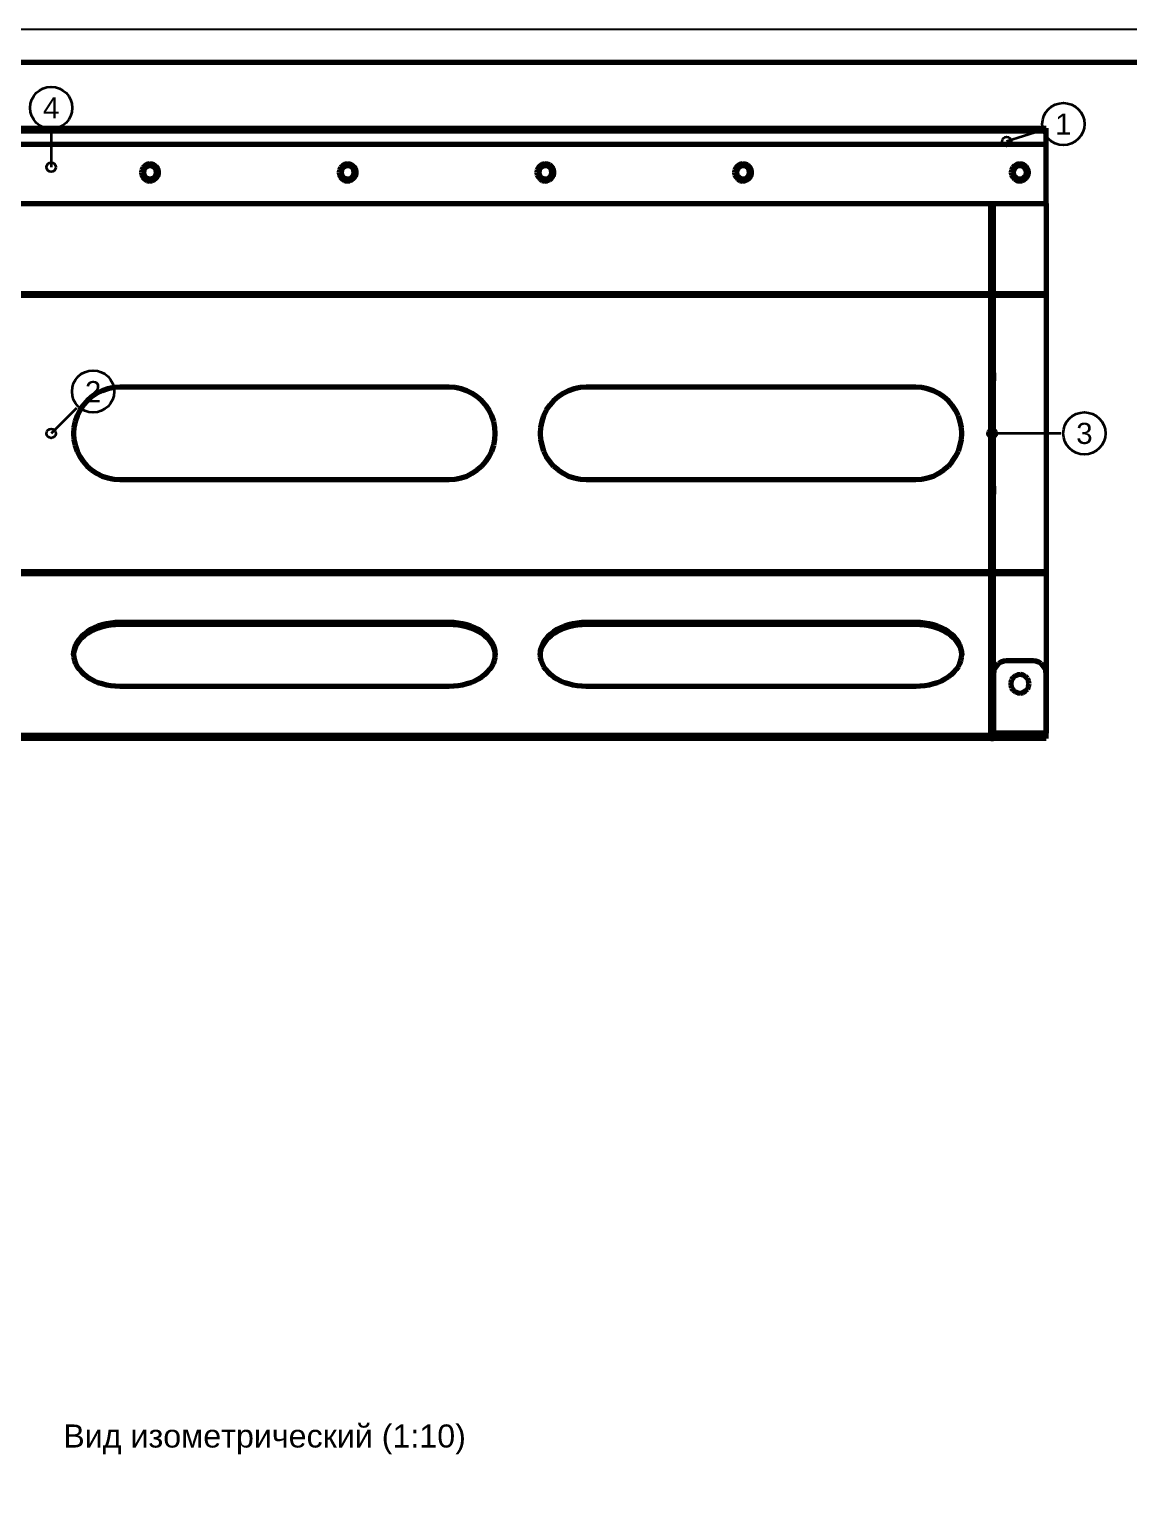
# Model space of a CAD drawing. Header units: millimetres. Extents: x 0 to 594, y 0 to 420.
# Drawn here: x 179.7 to 346.5, y 196.6 to 420 of the extents above; entities that cross this region are included whole.
import ezdxf
from ezdxf.enums import TextEntityAlignment as Align

# ---------------------------------------------------------------- set-up
doc = ezdxf.new("R2010")
doc.units = ezdxf.units.MM
doc.styles.add('GOST', font='Arial')

msp = doc.modelspace()

# ---------------------------------------------------------------- linework, layer by layer
at = {"color": 1, "lineweight": 70}
for p, q in [((32, 405), (334, 405)), ((32, 404.6), (334, 404.6)), ((334, 404.6), (334, 405)), ((334, 404.59), (334, 404.6)), ((334, 404.55), (334, 404.59)), ((334, 404.49), (334, 404.55)), ((334, 404.4), (334, 404.49)), ((334, 404.29), (334, 404.4)), ((32, 402.6), (334, 402.6)), ((334, 404.16), (334, 404.29)), ((334, 404.01), (334, 404.16)), ((334, 403.85), (334, 404.01)), ((334, 403.66), (334, 403.85)), ((334, 403.47), (334, 403.66)), ((334, 403.26), (334, 403.47)), ((334, 403.05), (334, 403.26)), ((334, 402.82), (334, 403.05)), ((334, 402.6), (334, 402.82)), ((334, 393.6), (334, 402.6)), ((196.76, 398.68), (196.7, 398.3)), ((196.7, 398.3), (196.76, 397.92)), ((196.75, 398.3), (196.81, 398.69)), ((196.81, 397.91), (196.75, 398.3)), ((196.93, 399.03), (196.76, 398.68)), ((196.76, 397.92), (196.93, 397.57)), ((196.81, 398.69), (196.99, 399.03)), ((196.99, 397.57), (196.81, 397.91)), ((197.19, 399.32), (196.93, 399.03)), ((196.99, 399.03), (197.27, 399.31)), ((197.06, 398.64), (197, 398.3)), ((197, 398.3), (197.06, 397.96)), ((197.23, 398.94), (197.06, 398.64)), ((197.06, 397.96), (197.23, 397.66)), ((197.53, 399.51), (197.19, 399.32)), ((197.5, 399.17), (197.23, 398.94)), ((197.23, 397.66), (197.5, 397.43)), ((197.27, 399.31), (197.61, 399.49)), ((197.83, 399.28), (197.5, 399.17)), ((197.9, 399.6), (197.53, 399.51)), ((197.61, 399.49), (198, 399.55)), ((198.17, 399.28), (197.83, 399.28)), ((198.29, 399.57), (197.9, 399.6)), ((198, 399.55), (198.39, 399.49)), ((198.5, 399.17), (198.17, 399.28)), ((198.65, 399.43), (198.29, 399.57)), ((198.39, 399.49), (198.73, 399.31)), ((198.77, 398.94), (198.5, 399.17)), ((198.5, 397.43), (198.77, 397.66)), ((198.95, 399.18), (198.65, 399.43)), ((198.73, 399.31), (199.01, 399.03)), ((198.94, 398.64), (198.77, 398.94)), ((198.77, 397.66), (198.94, 397.96)), ((199, 398.3), (198.94, 398.64)), ((198.94, 397.96), (199, 398.3)), ((199.17, 398.86), (198.95, 399.18)), ((198.95, 397.42), (199.17, 397.74)), ((199.01, 399.03), (199.19, 398.69)), ((199.19, 397.91), (199.01, 397.57)), ((199.29, 398.49), (199.17, 398.86)), ((199.17, 397.74), (199.29, 398.11)), ((199.19, 398.69), (199.25, 398.3)), ((199.25, 398.3), (199.19, 397.91)), ((199.29, 398.11), (199.29, 398.49)), ((226.76, 398.68), (226.7, 398.3)), ((226.7, 398.3), (226.76, 397.92)), ((226.75, 398.3), (226.81, 398.69)), ((226.81, 397.91), (226.75, 398.3)), ((226.93, 399.03), (226.76, 398.68)), ((226.76, 397.92), (226.93, 397.57)), ((226.81, 398.69), (226.99, 399.03)), ((226.99, 397.57), (226.81, 397.91)), ((227.19, 399.32), (226.93, 399.03)), ((226.99, 399.03), (227.27, 399.31)), ((227.06, 398.64), (227, 398.3)), ((227, 398.3), (227.06, 397.96)), ((227.23, 398.94), (227.06, 398.64)), ((227.06, 397.96), (227.23, 397.66)), ((227.53, 399.51), (227.19, 399.32)), ((227.5, 399.17), (227.23, 398.94)), ((227.23, 397.66), (227.5, 397.43)), ((227.27, 399.31), (227.61, 399.49)), ((227.83, 399.28), (227.5, 399.17)), ((227.9, 399.6), (227.53, 399.51)), ((227.61, 399.49), (228, 399.55)), ((228.17, 399.28), (227.83, 399.28)), ((228.29, 399.57), (227.9, 399.6)), ((228, 399.55), (228.39, 399.49)), ((228.5, 399.17), (228.17, 399.28)), ((228.65, 399.43), (228.29, 399.57)), ((228.39, 399.49), (228.73, 399.31)), ((228.77, 398.94), (228.5, 399.17)), ((228.5, 397.43), (228.77, 397.66)), ((228.95, 399.18), (228.65, 399.43)), ((228.73, 399.31), (229.01, 399.03)), ((228.94, 398.64), (228.77, 398.94)), ((228.77, 397.66), (228.94, 397.96)), ((229, 398.3), (228.94, 398.64)), ((228.94, 397.96), (229, 398.3)), ((229.17, 398.86), (228.95, 399.18)), ((228.95, 397.42), (229.17, 397.74)), ((229.01, 399.03), (229.19, 398.69)), ((229.19, 397.91), (229.01, 397.57)), ((229.29, 398.49), (229.17, 398.86)), ((229.17, 397.74), (229.29, 398.11)), ((229.19, 398.69), (229.25, 398.3)), ((229.25, 398.3), (229.19, 397.91)), ((229.29, 398.11), (229.29, 398.49)), ((256.76, 398.68), (256.7, 398.3)), ((256.7, 398.3), (256.76, 397.92)), ((256.75, 398.3), (256.81, 398.69)), ((256.81, 397.91), (256.75, 398.3)), ((256.93, 399.03), (256.76, 398.68)), ((256.76, 397.92), (256.93, 397.57)), ((256.81, 398.69), (256.99, 399.03)), ((256.99, 397.57), (256.81, 397.91)), ((257.19, 399.32), (256.93, 399.03)), ((256.99, 399.03), (257.27, 399.31)), ((257.06, 398.64), (257, 398.3)), ((257, 398.3), (257.06, 397.96)), ((257.23, 398.94), (257.06, 398.64)), ((257.06, 397.96), (257.23, 397.66)), ((257.53, 399.51), (257.19, 399.32)), ((257.5, 399.17), (257.23, 398.94)), ((257.23, 397.66), (257.5, 397.43)), ((257.27, 399.31), (257.61, 399.49)), ((257.83, 399.28), (257.5, 399.17)), ((257.9, 399.6), (257.53, 399.51)), ((257.61, 399.49), (258, 399.55)), ((258.17, 399.28), (257.83, 399.28)), ((258.29, 399.57), (257.9, 399.6)), ((258, 399.55), (258.39, 399.49)), ((258.5, 399.17), (258.17, 399.28)), ((258.65, 399.43), (258.29, 399.57)), ((258.39, 399.49), (258.73, 399.31)), ((258.77, 398.94), (258.5, 399.17)), ((258.5, 397.43), (258.77, 397.66)), ((258.95, 399.18), (258.65, 399.43)), ((258.73, 399.31), (259.01, 399.03)), ((258.94, 398.64), (258.77, 398.94)), ((258.77, 397.66), (258.94, 397.96)), ((259, 398.3), (258.94, 398.64)), ((258.94, 397.96), (259, 398.3)), ((259.17, 398.86), (258.95, 399.18)), ((258.95, 397.42), (259.17, 397.74)), ((259.01, 399.03), (259.19, 398.69)), ((259.19, 397.91), (259.01, 397.57)), ((259.29, 398.49), (259.17, 398.86)), ((259.17, 397.74), (259.29, 398.11)), ((259.19, 398.69), (259.25, 398.3)), ((259.25, 398.3), (259.19, 397.91)), ((259.29, 398.11), (259.29, 398.49)), ((286.76, 398.68), (286.7, 398.3)), ((286.7, 398.3), (286.76, 397.92)), ((286.75, 398.3), (286.81, 398.69)), ((286.81, 397.91), (286.75, 398.3)), ((286.93, 399.03), (286.76, 398.68)), ((286.76, 397.92), (286.93, 397.57)), ((286.81, 398.69), (286.99, 399.03)), ((286.99, 397.57), (286.81, 397.91)), ((287.19, 399.32), (286.93, 399.03)), ((286.99, 399.03), (287.27, 399.31)), ((287.06, 398.64), (287, 398.3)), ((287, 398.3), (287.06, 397.96)), ((287.23, 398.94), (287.06, 398.64)), ((287.06, 397.96), (287.23, 397.66)), ((287.53, 399.51), (287.19, 399.32)), ((287.5, 399.17), (287.23, 398.94)), ((287.23, 397.66), (287.5, 397.43)), ((287.27, 399.31), (287.61, 399.49)), ((287.83, 399.28), (287.5, 399.17)), ((287.9, 399.6), (287.53, 399.51)), ((287.61, 399.49), (288, 399.55)), ((288.17, 399.28), (287.83, 399.28)), ((288.29, 399.57), (287.9, 399.6)), ((288, 399.55), (288.39, 399.49)), ((288.5, 399.17), (288.17, 399.28)), ((288.65, 399.43), (288.29, 399.57)), ((288.39, 399.49), (288.73, 399.31)), ((288.77, 398.94), (288.5, 399.17)), ((288.5, 397.43), (288.77, 397.66)), ((288.95, 399.18), (288.65, 399.43)), ((288.73, 399.31), (289.01, 399.03)), ((288.94, 398.64), (288.77, 398.94)), ((288.77, 397.66), (288.94, 397.96)), ((289, 398.3), (288.94, 398.64)), ((288.94, 397.96), (289, 398.3)), ((289.17, 398.86), (288.95, 399.18)), ((288.95, 397.42), (289.17, 397.74)), ((289.01, 399.03), (289.19, 398.69)), ((289.19, 397.91), (289.01, 397.57)), ((289.29, 398.49), (289.17, 398.86)), ((289.17, 397.74), (289.29, 398.11)), ((289.19, 398.69), (289.25, 398.3)), ((289.25, 398.3), (289.19, 397.91)), ((289.29, 398.11), (289.29, 398.49)), ((328.76, 398.68), (328.7, 398.3)), ((328.7, 398.3), (328.76, 397.92)), ((328.75, 398.3), (328.81, 398.69)), ((328.81, 397.91), (328.75, 398.3)), ((328.93, 399.03), (328.76, 398.68)), ((328.76, 397.92), (328.93, 397.57)), ((328.81, 398.69), (328.99, 399.03)), ((328.99, 397.57), (328.81, 397.91)), ((329.19, 399.32), (328.93, 399.03)), ((328.99, 399.03), (329.27, 399.31)), ((329.06, 398.64), (329, 398.3)), ((329, 398.3), (329.06, 397.96)), ((329.23, 398.94), (329.06, 398.64)), ((329.06, 397.96), (329.23, 397.66)), ((329.53, 399.51), (329.19, 399.32)), ((329.5, 399.17), (329.23, 398.94)), ((329.23, 397.66), (329.5, 397.43)), ((329.27, 399.31), (329.61, 399.49)), ((329.83, 399.28), (329.5, 399.17)), ((329.9, 399.6), (329.53, 399.51)), ((329.61, 399.49), (330, 399.55)), ((330.17, 399.28), (329.83, 399.28)), ((330.29, 399.57), (329.9, 399.6)), ((330, 399.55), (330.39, 399.49)), ((330.5, 399.17), (330.17, 399.28)), ((330.65, 399.43), (330.29, 399.57)), ((330.39, 399.49), (330.73, 399.31)), ((330.77, 398.94), (330.5, 399.17)), ((330.5, 397.43), (330.77, 397.66)), ((330.95, 399.18), (330.65, 399.43)), ((330.73, 399.31), (331.01, 399.03)), ((330.94, 398.64), (330.77, 398.94)), ((330.77, 397.66), (330.94, 397.96)), ((331, 398.3), (330.94, 398.64)), ((330.94, 397.96), (331, 398.3)), ((331.17, 398.86), (330.95, 399.18)), ((330.95, 397.42), (331.17, 397.74)), ((331.01, 399.03), (331.19, 398.69)), ((331.19, 397.91), (331.01, 397.57)), ((331.29, 398.49), (331.17, 398.86)), ((331.17, 397.74), (331.29, 398.11)), ((331.19, 398.69), (331.25, 398.3)), ((331.25, 398.3), (331.19, 397.91)), ((331.29, 398.11), (331.29, 398.49)), ((196.93, 397.57), (197.19, 397.28)), ((197.27, 397.29), (196.99, 397.57)), ((197.19, 397.28), (197.53, 397.09)), ((197.61, 397.11), (197.27, 397.29)), ((197.5, 397.43), (197.83, 397.32)), ((197.53, 397.09), (197.9, 397)), ((198, 397.05), (197.61, 397.11)), ((197.83, 397.32), (198.17, 397.32)), ((197.9, 397), (198.29, 397.03)), ((198.39, 397.11), (198, 397.05)), ((198.17, 397.32), (198.5, 397.43)), ((198.29, 397.03), (198.65, 397.17)), ((198.73, 397.29), (198.39, 397.11)), ((198.65, 397.17), (198.95, 397.42)), ((199.01, 397.57), (198.73, 397.29)), ((226.93, 397.57), (227.19, 397.28)), ((227.27, 397.29), (226.99, 397.57)), ((227.19, 397.28), (227.53, 397.09)), ((227.61, 397.11), (227.27, 397.29)), ((227.5, 397.43), (227.83, 397.32)), ((227.53, 397.09), (227.9, 397)), ((228, 397.05), (227.61, 397.11)), ((227.83, 397.32), (228.17, 397.32)), ((227.9, 397), (228.29, 397.03)), ((228.39, 397.11), (228, 397.05)), ((228.17, 397.32), (228.5, 397.43)), ((228.29, 397.03), (228.65, 397.17)), ((228.73, 397.29), (228.39, 397.11)), ((228.65, 397.17), (228.95, 397.42)), ((229.01, 397.57), (228.73, 397.29)), ((256.93, 397.57), (257.19, 397.28)), ((257.27, 397.29), (256.99, 397.57)), ((257.19, 397.28), (257.53, 397.09)), ((257.61, 397.11), (257.27, 397.29)), ((257.5, 397.43), (257.83, 397.32)), ((257.53, 397.09), (257.9, 397)), ((258, 397.05), (257.61, 397.11)), ((257.83, 397.32), (258.17, 397.32)), ((257.9, 397), (258.29, 397.03)), ((258.39, 397.11), (258, 397.05)), ((258.17, 397.32), (258.5, 397.43)), ((258.29, 397.03), (258.65, 397.17)), ((258.73, 397.29), (258.39, 397.11)), ((258.65, 397.17), (258.95, 397.42)), ((259.01, 397.57), (258.73, 397.29)), ((286.93, 397.57), (287.19, 397.28)), ((287.27, 397.29), (286.99, 397.57)), ((287.19, 397.28), (287.53, 397.09)), ((287.61, 397.11), (287.27, 397.29)), ((287.5, 397.43), (287.83, 397.32)), ((287.53, 397.09), (287.9, 397)), ((288, 397.05), (287.61, 397.11)), ((287.83, 397.32), (288.17, 397.32)), ((287.9, 397), (288.29, 397.03)), ((288.39, 397.11), (288, 397.05)), ((288.17, 397.32), (288.5, 397.43)), ((288.29, 397.03), (288.65, 397.17)), ((288.73, 397.29), (288.39, 397.11)), ((288.65, 397.17), (288.95, 397.42)), ((289.01, 397.57), (288.73, 397.29)), ((328.93, 397.57), (329.19, 397.28)), ((329.27, 397.29), (328.99, 397.57)), ((329.19, 397.28), (329.53, 397.09)), ((329.61, 397.11), (329.27, 397.29)), ((329.5, 397.43), (329.83, 397.32)), ((329.53, 397.09), (329.9, 397)), ((330, 397.05), (329.61, 397.11)), ((329.83, 397.32), (330.17, 397.32)), ((329.9, 397), (330.29, 397.03)), ((330.39, 397.11), (330, 397.05)), ((330.17, 397.32), (330.5, 397.43)), ((330.29, 397.03), (330.65, 397.17)), ((330.73, 397.29), (330.39, 397.11)), ((330.65, 397.17), (330.95, 397.42)), ((331.01, 397.57), (330.73, 397.29)), ((32, 393.6), (334, 393.6)), ((325.6, 393.6), (325.6, 393.5)), ((325.6, 367.9), (325.6, 393.5)), ((325.6, 393.5), (326, 393.5)), ((326, 393.5), (326, 393.6)), ((326, 367.9), (326, 393.5)), ((334, 393.6), (334, 379.95)), ((40.4, 379.95), (325.6, 379.95)), ((326, 379.95), (334, 379.95)), ((334, 379.95), (334, 379.93)), ((334, 379.93), (334, 379.91)), ((334, 379.91), (334, 379.9)), ((334, 379.9), (334, 379.88)), ((334, 379.88), (334, 379.86)), ((334, 379.86), (334, 379.84)), ((334, 379.84), (334, 379.82)), ((334, 379.82), (334, 379.79)), ((334, 379.79), (334, 379.77)), ((40.4, 379.66), (325.6, 379.66)), ((326, 379.66), (334, 379.66)), ((334, 379.77), (334, 379.75)), ((334, 379.75), (334, 379.73)), ((334, 379.73), (334, 379.7)), ((334, 379.7), (334, 379.68)), ((334, 379.68), (334, 379.66)), ((334, 379.66), (334, 337.74)), ((325.6, 367.77), (325.6, 367.9)), ((325.6, 367.9), (326, 367.9)), ((325.6, 367.63), (325.6, 367.77)), ((325.6, 367.5), (325.6, 367.63)), ((325.6, 367.38), (325.6, 367.5)), ((325.6, 367.26), (325.6, 367.38)), ((325.6, 367.15), (325.6, 367.26)), ((325.6, 367.05), (325.6, 367.15)), ((325.6, 366.96), (325.6, 367.05)), ((325.6, 366.88), (325.6, 366.96)), ((325.6, 366.82), (325.6, 366.88)), ((325.6, 366.77), (325.6, 366.82)), ((325.6, 366.73), (325.6, 366.77)), ((325.6, 366.71), (325.6, 366.73)), ((325.6, 366.7), (325.6, 366.71)), ((325.6, 366.5), (325.6, 366.7)), ((326, 366.7), (325.6, 366.7)), ((325.6, 365.91), (325.6, 366.5)), ((326, 367.9), (326, 367.77)), ((326, 367.77), (326, 367.63)), ((326, 367.63), (326, 367.5)), ((326, 367.5), (326, 367.38)), ((326, 367.38), (326, 367.26)), ((326, 367.26), (326, 367.15)), ((326, 367.15), (326, 367.05)), ((326, 367.05), (326, 366.96)), ((326, 366.96), (326, 366.88)), ((326, 366.88), (326, 366.82)), ((326, 366.82), (326, 366.77)), ((326, 366.77), (326, 366.73)), ((326, 366.73), (326, 366.71)), ((326, 366.71), (326, 366.7)), ((326, 366.5), (326, 366.7)), ((326, 365.91), (326, 366.5)), ((189.14, 364.25), (188.45, 363.65)), ((189.9, 364.76), (189.14, 364.25)), ((190.72, 365.17), (189.9, 364.76)), ((191.59, 365.46), (190.72, 365.17)), ((192.49, 365.64), (191.59, 365.46)), ((193.4, 365.7), (192.49, 365.64)), ((243.4, 365.7), (193.4, 365.7)), ((244.31, 365.64), (243.4, 365.7)), ((245.21, 365.46), (244.31, 365.64)), ((246.08, 365.17), (245.21, 365.46)), ((246.9, 364.76), (246.08, 365.17)), ((247.66, 364.25), (246.9, 364.76)), ((248.35, 363.65), (247.66, 364.25)), ((259.94, 364.25), (259.25, 363.65)), ((260.7, 364.76), (259.94, 364.25)), ((261.52, 365.17), (260.7, 364.76)), ((262.39, 365.46), (261.52, 365.17)), ((263.29, 365.64), (262.39, 365.46)), ((264.2, 365.7), (263.29, 365.64)), ((314.2, 365.7), (264.2, 365.7)), ((315.11, 365.64), (314.2, 365.7)), ((316.01, 365.46), (315.11, 365.64)), ((316.88, 365.17), (316.01, 365.46)), ((317.7, 364.76), (316.88, 365.17)), ((318.46, 364.25), (317.7, 364.76)), ((319.15, 363.65), (318.46, 364.25)), ((325.6, 364.95), (325.6, 365.91)), ((325.6, 363.69), (325.6, 364.95)), ((326, 364.95), (326, 365.91)), ((326, 363.69), (326, 364.95)), ((187.34, 362.2), (186.93, 361.38)), ((187.85, 362.96), (187.34, 362.2)), ((188.45, 363.65), (187.85, 362.96)), ((248.95, 362.96), (248.35, 363.65)), ((249.46, 362.2), (248.95, 362.96)), ((249.87, 361.38), (249.46, 362.2)), ((258.14, 362.2), (257.73, 361.38)), ((258.65, 362.96), (258.14, 362.2)), ((259.25, 363.65), (258.65, 362.96)), ((319.75, 362.96), (319.15, 363.65)), ((320.26, 362.2), (319.75, 362.96)), ((320.67, 361.38), (320.26, 362.2)), ((325.6, 362.17), (325.6, 363.69)), ((325.6, 360.48), (325.6, 362.17)), ((326, 362.17), (326, 363.69)), ((326, 360.48), (326, 362.17)), ((186.64, 360.51), (186.46, 359.61)), ((186.93, 361.38), (186.64, 360.51)), ((250.16, 360.51), (249.87, 361.38)), ((250.34, 359.61), (250.16, 360.51)), ((257.44, 360.51), (257.26, 359.61)), ((257.73, 361.38), (257.44, 360.51)), ((320.96, 360.51), (320.67, 361.38)), ((321.14, 359.61), (320.96, 360.51)), ((325.6, 358.7), (325.6, 360.48)), ((326, 358.7), (326, 360.48)), ((186.46, 359.61), (186.4, 358.7)), ((186.4, 358.7), (186.46, 357.79)), ((186.46, 357.79), (186.64, 356.89)), ((250.16, 356.89), (250.34, 357.79)), ((250.4, 358.7), (250.34, 359.61)), ((250.34, 357.79), (250.4, 358.7)), ((257.26, 359.61), (257.2, 358.7)), ((257.2, 358.7), (257.26, 357.79)), ((257.26, 357.79), (257.44, 356.89)), ((320.96, 356.89), (321.14, 357.79)), ((321.2, 358.7), (321.14, 359.61)), ((321.14, 357.79), (321.2, 358.7)), ((325.6, 356.92), (325.6, 358.7)), ((326, 356.92), (326, 358.7)), ((186.64, 356.89), (186.93, 356.02)), ((186.93, 356.02), (187.34, 355.2)), ((249.46, 355.2), (249.87, 356.02)), ((249.87, 356.02), (250.16, 356.89)), ((257.44, 356.89), (257.73, 356.02)), ((257.73, 356.02), (258.14, 355.2)), ((320.26, 355.2), (320.67, 356.02)), ((320.67, 356.02), (320.96, 356.89)), ((325.6, 355.23), (325.6, 356.92)), ((325.6, 353.71), (325.6, 355.23)), ((326, 355.23), (326, 356.92)), ((326, 353.71), (326, 355.23)), ((187.34, 355.2), (187.85, 354.44)), ((187.85, 354.44), (188.45, 353.75)), ((188.45, 353.75), (189.14, 353.15)), ((189.14, 353.15), (189.9, 352.64)), ((246.9, 352.64), (247.66, 353.15)), ((247.66, 353.15), (248.35, 353.75)), ((248.35, 353.75), (248.95, 354.44)), ((248.95, 354.44), (249.46, 355.2)), ((258.14, 355.2), (258.65, 354.44)), ((258.65, 354.44), (259.25, 353.75)), ((259.25, 353.75), (259.94, 353.15)), ((259.94, 353.15), (260.7, 352.64)), ((317.7, 352.64), (318.46, 353.15)), ((318.46, 353.15), (319.15, 353.75)), ((319.15, 353.75), (319.75, 354.44)), ((319.75, 354.44), (320.26, 355.2)), ((325.6, 352.45), (325.6, 353.71)), ((326, 352.45), (326, 353.71)), ((189.9, 352.64), (190.72, 352.23)), ((190.72, 352.23), (191.59, 351.94)), ((191.59, 351.94), (192.49, 351.76)), ((192.49, 351.76), (193.4, 351.7)), ((193.4, 351.7), (243.4, 351.7)), ((243.4, 351.7), (244.31, 351.76)), ((244.31, 351.76), (245.21, 351.94)), ((245.21, 351.94), (246.08, 352.23)), ((246.08, 352.23), (246.9, 352.64)), ((260.7, 352.64), (261.52, 352.23)), ((261.52, 352.23), (262.39, 351.94)), ((262.39, 351.94), (263.29, 351.76)), ((263.29, 351.76), (264.2, 351.7)), ((264.2, 351.7), (314.2, 351.7)), ((314.2, 351.7), (315.11, 351.76)), ((315.11, 351.76), (316.01, 351.94)), ((316.01, 351.94), (316.88, 352.23)), ((316.88, 352.23), (317.7, 352.64)), ((325.6, 351.49), (325.6, 352.45)), ((325.6, 350.9), (325.6, 351.49)), ((325.6, 350.7), (325.6, 350.9)), ((326, 351.49), (326, 352.45)), ((326, 350.9), (326, 351.49)), ((326, 350.7), (326, 350.9)), ((325.6, 350.69), (325.6, 350.7)), ((325.6, 350.7), (326, 350.7)), ((326, 350.7), (325.6, 350.7)), ((325.6, 350.67), (325.6, 350.69)), ((325.6, 350.63), (325.6, 350.67)), ((325.6, 350.58), (325.6, 350.63)), ((325.6, 350.52), (325.6, 350.58)), ((325.6, 350.44), (325.6, 350.52)), ((325.6, 350.35), (325.6, 350.44)), ((325.6, 350.25), (325.6, 350.35)), ((325.6, 350.14), (325.6, 350.25)), ((325.6, 350.02), (325.6, 350.14)), ((325.6, 349.9), (325.6, 350.02)), ((325.6, 349.77), (325.6, 349.9)), ((325.6, 349.63), (325.6, 349.77)), ((325.6, 349.5), (325.6, 349.63)), ((325.6, 314.1), (325.6, 349.5)), ((326, 349.5), (325.6, 349.5)), ((326, 350.7), (326, 350.69)), ((326, 350.69), (326, 350.67)), ((326, 350.67), (326, 350.63)), ((326, 350.63), (326, 350.58)), ((326, 350.58), (326, 350.52)), ((326, 350.52), (326, 350.44)), ((326, 350.44), (326, 350.35)), ((326, 350.35), (326, 350.25)), ((326, 350.25), (326, 350.14)), ((326, 350.14), (326, 350.02)), ((326, 350.02), (326, 349.9)), ((326, 349.9), (326, 349.77)), ((326, 349.77), (326, 349.63)), ((326, 349.63), (326, 349.5)), ((326, 314.1), (326, 349.5)), ((40.4, 337.74), (325.6, 337.74)), ((40.4, 337.45), (325.6, 337.45)), ((326, 337.74), (334, 337.74)), ((326, 337.45), (334, 337.45)), ((334, 337.74), (334, 337.72)), ((334, 337.72), (334, 337.7)), ((334, 337.7), (334, 337.67)), ((334, 337.67), (334, 337.65)), ((334, 337.65), (334, 337.63)), ((334, 337.63), (334, 337.61)), ((334, 337.61), (334, 337.58)), ((334, 337.58), (334, 337.56)), ((334, 337.56), (334, 337.54)), ((334, 337.54), (334, 337.52)), ((334, 337.52), (334, 337.5)), ((334, 337.5), (334, 337.49)), ((334, 337.49), (334, 337.47)), ((334, 337.47), (334, 337.45)), ((334, 337.45), (334, 313.2)), ((188.45, 328.6), (187.99, 328.25)), ((188.96, 328.92), (188.45, 328.6)), ((188.52, 328.36), (189.03, 328.67)), ((189.51, 329.2), (188.96, 328.92)), ((189.03, 328.67), (189.58, 328.94)), ((190.1, 329.45), (189.51, 329.2)), ((189.58, 328.94), (190.16, 329.18)), ((190.72, 329.65), (190.1, 329.45)), ((190.16, 329.18), (190.77, 329.37)), ((191.37, 329.81), (190.72, 329.65)), ((190.77, 329.37), (191.41, 329.53)), ((192.03, 329.92), (191.37, 329.81)), ((191.41, 329.53), (192.06, 329.64)), ((192.71, 329.99), (192.03, 329.92)), ((192.06, 329.64), (192.73, 329.7)), ((193.4, 330.02), (192.71, 329.99)), ((192.73, 329.7), (193.4, 329.73)), ((243.4, 330.02), (193.4, 330.02)), ((193.4, 329.73), (193.4, 330.02)), ((193.4, 329.73), (243.4, 329.73)), ((244.09, 329.99), (243.4, 330.02)), ((243.4, 329.73), (243.4, 330.02)), ((243.4, 329.73), (244.07, 329.7)), ((244.07, 329.7), (244.74, 329.64)), ((244.77, 329.92), (244.09, 329.99)), ((244.74, 329.64), (245.39, 329.53)), ((245.43, 329.81), (244.77, 329.92)), ((245.39, 329.53), (246.03, 329.37)), ((246.08, 329.65), (245.43, 329.81)), ((246.03, 329.37), (246.64, 329.18)), ((246.7, 329.45), (246.08, 329.65)), ((246.64, 329.18), (247.22, 328.94)), ((247.29, 329.2), (246.7, 329.45)), ((247.22, 328.94), (247.77, 328.67)), ((247.84, 328.92), (247.29, 329.2)), ((247.77, 328.67), (248.28, 328.36)), ((248.35, 328.6), (247.84, 328.92)), ((248.81, 328.25), (248.35, 328.6)), ((259.25, 328.6), (258.79, 328.25)), ((259.76, 328.92), (259.25, 328.6)), ((259.32, 328.36), (259.83, 328.67)), ((260.31, 329.2), (259.76, 328.92)), ((259.83, 328.67), (260.38, 328.94)), ((260.9, 329.45), (260.31, 329.2)), ((260.38, 328.94), (260.96, 329.18)), ((261.52, 329.65), (260.9, 329.45)), ((260.96, 329.18), (261.57, 329.37)), ((262.17, 329.81), (261.52, 329.65)), ((261.57, 329.37), (262.21, 329.53)), ((262.83, 329.92), (262.17, 329.81)), ((262.21, 329.53), (262.86, 329.64)), ((263.51, 329.99), (262.83, 329.92)), ((262.86, 329.64), (263.53, 329.7)), ((264.2, 330.02), (263.51, 329.99)), ((263.53, 329.7), (264.2, 329.73)), ((314.2, 330.02), (264.2, 330.02)), ((264.2, 329.73), (264.2, 330.02)), ((264.2, 329.73), (314.2, 329.73)), ((314.89, 329.99), (314.2, 330.02)), ((314.2, 329.73), (314.2, 330.02)), ((314.2, 329.73), (314.87, 329.7)), ((314.87, 329.7), (315.54, 329.64)), ((315.57, 329.92), (314.89, 329.99)), ((315.54, 329.64), (316.19, 329.53)), ((316.23, 329.81), (315.57, 329.92)), ((316.19, 329.53), (316.83, 329.37)), ((316.88, 329.65), (316.23, 329.81)), ((316.83, 329.37), (317.44, 329.18)), ((317.5, 329.45), (316.88, 329.65)), ((317.44, 329.18), (318.02, 328.94)), ((318.09, 329.2), (317.5, 329.45)), ((318.02, 328.94), (318.57, 328.67)), ((318.64, 328.92), (318.09, 329.2)), ((318.57, 328.67), (319.08, 328.36)), ((319.15, 328.6), (318.64, 328.92)), ((319.61, 328.25), (319.15, 328.6)), ((186.7, 326.59), (186.53, 326.12)), ((186.57, 325.96), (186.75, 326.41)), ((186.93, 327.03), (186.7, 326.59)), ((186.75, 326.41), (186.99, 326.84)), ((187.23, 327.46), (186.93, 327.03)), ((186.99, 326.84), (187.3, 327.26)), ((187.58, 327.87), (187.23, 327.46)), ((187.3, 327.26), (187.65, 327.65)), ((187.99, 328.25), (187.58, 327.87)), ((187.65, 327.65), (188.06, 328.02)), ((188.06, 328.02), (188.52, 328.36)), ((248.28, 328.36), (248.74, 328.02)), ((248.74, 328.02), (249.15, 327.65)), ((249.22, 327.87), (248.81, 328.25)), ((249.15, 327.65), (249.5, 327.26)), ((249.57, 327.46), (249.22, 327.87)), ((249.5, 327.26), (249.81, 326.84)), ((249.87, 327.03), (249.57, 327.46)), ((249.81, 326.84), (250.05, 326.41)), ((250.1, 326.59), (249.87, 327.03)), ((250.05, 326.41), (250.23, 325.96)), ((250.27, 326.12), (250.1, 326.59)), ((257.5, 326.59), (257.33, 326.12)), ((257.37, 325.96), (257.55, 326.41)), ((257.73, 327.03), (257.5, 326.59)), ((257.55, 326.41), (257.79, 326.84)), ((258.03, 327.46), (257.73, 327.03)), ((257.79, 326.84), (258.1, 327.26)), ((258.38, 327.87), (258.03, 327.46)), ((258.1, 327.26), (258.45, 327.65)), ((258.79, 328.25), (258.38, 327.87)), ((258.45, 327.65), (258.86, 328.02)), ((258.86, 328.02), (259.32, 328.36)), ((319.08, 328.36), (319.54, 328.02)), ((319.54, 328.02), (319.95, 327.65)), ((320.02, 327.87), (319.61, 328.25)), ((319.95, 327.65), (320.3, 327.26)), ((320.37, 327.46), (320.02, 327.87)), ((320.3, 327.26), (320.61, 326.84)), ((320.67, 327.03), (320.37, 327.46)), ((320.61, 326.84), (320.85, 326.41)), ((320.9, 326.59), (320.67, 327.03)), ((320.85, 326.41), (321.03, 325.96)), ((321.07, 326.12), (320.9, 326.59)), ((186.43, 325.66), (186.4, 325.18)), ((186.4, 325.04), (186.46, 325.5)), ((186.4, 325.18), (186.43, 324.71)), ((186.53, 326.12), (186.43, 325.66)), ((186.43, 324.71), (186.53, 324.24)), ((186.46, 325.5), (186.57, 325.96)), ((186.53, 324.24), (186.7, 323.78)), ((250.1, 323.78), (250.27, 324.24)), ((250.23, 325.96), (250.34, 325.5)), ((250.37, 325.66), (250.27, 326.12)), ((250.27, 324.24), (250.37, 324.71)), ((250.34, 325.5), (250.4, 325.04)), ((250.4, 325.18), (250.37, 325.66)), ((250.37, 324.71), (250.4, 325.18)), ((257.23, 325.66), (257.2, 325.18)), ((257.2, 325.04), (257.26, 325.5)), ((257.2, 325.18), (257.23, 324.71)), ((257.33, 326.12), (257.23, 325.66)), ((257.23, 324.71), (257.33, 324.24)), ((257.26, 325.5), (257.37, 325.96)), ((257.33, 324.24), (257.5, 323.78)), ((320.9, 323.78), (321.07, 324.24)), ((321.03, 325.96), (321.14, 325.5)), ((321.17, 325.66), (321.07, 326.12)), ((321.07, 324.24), (321.17, 324.71)), ((321.14, 325.5), (321.2, 325.04)), ((321.2, 325.18), (321.17, 325.66)), ((321.17, 324.71), (321.2, 325.18)), ((327.13, 324), (326.75, 323.76)), ((327.55, 324.15), (327.13, 324)), ((328, 324.2), (327.55, 324.15)), ((332, 324.2), (328, 324.2)), ((332.45, 324.15), (332, 324.2)), ((332.87, 324), (332.45, 324.15)), ((333.25, 323.76), (332.87, 324)), ((186.7, 323.78), (186.93, 323.33)), ((186.93, 323.33), (187.23, 322.9)), ((187.23, 322.9), (187.58, 322.5)), ((187.58, 322.5), (187.99, 322.12)), ((187.99, 322.12), (188.45, 321.76)), ((188.45, 321.76), (188.96, 321.44)), ((247.84, 321.44), (248.35, 321.76)), ((248.35, 321.76), (248.81, 322.12)), ((248.81, 322.12), (249.22, 322.5)), ((249.22, 322.5), (249.57, 322.9)), ((249.57, 322.9), (249.87, 323.33)), ((249.87, 323.33), (250.1, 323.78)), ((257.5, 323.78), (257.73, 323.33)), ((257.73, 323.33), (258.03, 322.9)), ((258.03, 322.9), (258.38, 322.5)), ((258.38, 322.5), (258.79, 322.12)), ((258.79, 322.12), (259.25, 321.76)), ((259.25, 321.76), (259.76, 321.44)), ((318.64, 321.44), (319.15, 321.76)), ((319.15, 321.76), (319.61, 322.12)), ((319.61, 322.12), (320.02, 322.5)), ((320.02, 322.5), (320.37, 322.9)), ((320.37, 322.9), (320.67, 323.33)), ((320.67, 323.33), (320.9, 323.78)), ((326.05, 322.65), (326, 322.2)), ((326, 322.2), (326, 313.2)), ((326.2, 323.07), (326.05, 322.65)), ((326.44, 323.45), (326.2, 323.07)), ((326.75, 323.76), (326.44, 323.45)), ((329.3, 321.91), (328.97, 321.65)), ((329.69, 322.06), (329.3, 321.91)), ((330.1, 322.1), (329.69, 322.06)), ((330.51, 322), (330.1, 322.1)), ((330.87, 321.79), (330.51, 322)), ((331.16, 321.49), (330.87, 321.79)), ((333.56, 323.45), (333.25, 323.76)), ((333.8, 323.07), (333.56, 323.45)), ((333.95, 322.65), (333.8, 323.07)), ((334, 322.2), (333.95, 322.65)), ((334, 313.2), (334, 322.2)), ((188.96, 321.44), (189.51, 321.16)), ((189.51, 321.16), (190.1, 320.92)), ((190.1, 320.92), (190.72, 320.72)), ((190.72, 320.72), (191.37, 320.56)), ((191.37, 320.56), (192.03, 320.44)), ((192.03, 320.44), (192.71, 320.37)), ((192.71, 320.37), (193.4, 320.35)), ((193.4, 320.35), (243.4, 320.35)), ((243.4, 320.35), (244.09, 320.37)), ((244.09, 320.37), (244.77, 320.44)), ((244.77, 320.44), (245.43, 320.56)), ((245.43, 320.56), (246.08, 320.72)), ((246.08, 320.72), (246.7, 320.92)), ((246.7, 320.92), (247.29, 321.16)), ((247.29, 321.16), (247.84, 321.44)), ((259.76, 321.44), (260.31, 321.16)), ((260.31, 321.16), (260.9, 320.92)), ((260.9, 320.92), (261.52, 320.72)), ((261.52, 320.72), (262.17, 320.56)), ((262.17, 320.56), (262.83, 320.44)), ((262.83, 320.44), (263.51, 320.37)), ((263.51, 320.37), (264.2, 320.35)), ((264.2, 320.35), (314.2, 320.35)), ((314.2, 320.35), (314.89, 320.37)), ((314.89, 320.37), (315.57, 320.44)), ((315.57, 320.44), (316.23, 320.56)), ((316.23, 320.56), (316.88, 320.72)), ((316.88, 320.72), (317.5, 320.92)), ((317.5, 320.92), (318.09, 321.16)), ((318.09, 321.16), (318.64, 321.44)), ((328.74, 321.31), (328.62, 320.91)), ((328.62, 320.91), (328.62, 320.49)), ((328.62, 320.49), (328.74, 320.09)), ((328.97, 321.65), (328.74, 321.31)), ((328.74, 320.09), (328.97, 319.75)), ((328.97, 319.75), (329.3, 319.49)), ((329.3, 319.49), (329.69, 319.34)), ((330.51, 319.4), (330.87, 319.61)), ((330.87, 319.61), (331.16, 319.91)), ((331.34, 321.11), (331.16, 321.49)), ((331.16, 319.91), (331.34, 320.29)), ((331.4, 320.7), (331.34, 321.11)), ((331.34, 320.29), (331.4, 320.7)), ((329.69, 319.34), (330.1, 319.3)), ((330.1, 319.3), (330.51, 319.4)), ((40.4, 312.91), (325.6, 312.91)), ((325.6, 312.8), (40.4, 312.8)), ((325.6, 313.97), (325.6, 314.1)), ((325.6, 314.1), (326, 314.1)), ((325.6, 313.83), (325.6, 313.97)), ((325.6, 313.7), (325.6, 313.83)), ((325.6, 313.58), (325.6, 313.7)), ((325.6, 313.46), (325.6, 313.58)), ((325.6, 313.35), (325.6, 313.46)), ((325.6, 313.25), (325.6, 313.35)), ((325.6, 313.16), (325.6, 313.25)), ((325.6, 313.08), (325.6, 313.16)), ((325.6, 313.02), (325.6, 313.08)), ((325.6, 312.97), (325.6, 313.02)), ((325.6, 312.93), (325.6, 312.97)), ((325.6, 312.91), (325.6, 312.93)), ((325.6, 312.9), (325.6, 312.91)), ((326, 312.9), (325.6, 312.9)), ((325.6, 312.8), (325.6, 312.4)), ((326, 312.8), (325.6, 312.8)), ((326, 313.2), (326, 313.11)), ((334, 313.2), (326, 313.2)), ((326, 313.11), (326, 313.02)), ((326, 313.02), (326, 312.94)), ((326, 312.94), (326, 312.85)), ((326, 312.85), (326, 312.77)), ((326, 312.77), (326, 312.7)), ((334, 313.11), (334, 313.2)), ((334, 313.02), (334, 313.11)), ((334, 312.94), (334, 313.02)), ((334, 312.85), (334, 312.94)), ((334, 312.77), (334, 312.85)), ((334, 312.7), (334, 312.77)), ((325.6, 312.4), (40.4, 312.4)), ((325.6, 312.4), (326, 312.4)), ((326, 312.7), (326, 312.63)), ((326, 312.63), (326, 312.57)), ((326, 312.57), (326, 312.52)), ((326, 312.52), (326, 312.48)), ((326, 312.48), (326, 312.44)), ((326, 312.44), (326, 312.42)), ((326, 312.42), (326, 312.41)), ((326, 312.41), (326, 312.4)), ((334, 312.4), (326, 312.4)), ((334, 312.4), (326, 312.4)), ((334, 312.63), (334, 312.7)), ((334, 312.57), (334, 312.63)), ((334, 312.52), (334, 312.57)), ((334, 312.48), (334, 312.52)), ((334, 312.44), (334, 312.48)), ((334, 312.42), (334, 312.44)), ((334, 312.41), (334, 312.42)), ((334, 312.4), (334, 312.41))]:
    msp.add_line(p, q, dxfattribs=at)
at = {"color": 7, "lineweight": 35}
for p, q in [((183, 404.5), (183, 399.1)), ((333.16, 404.59), (328, 403.01)), ((186.82, 362.52), (183, 358.7)), ((336.2, 358.7), (325.8, 358.7))]:
    msp.add_line(p, q, dxfattribs=at)
at = {"color": 7, "lineweight": 25}
msp.add_lwpolyline([(0, 0), (594, 0), (594, 420), (0, 420)], close=True, dxfattribs=at)
at = {"color": 7, "lineweight": 70}
msp.add_lwpolyline([(20, 5), (589, 5), (589, 415), (20, 415)], close=True, dxfattribs=at)
at = {"color": 7, "lineweight": 35}
for centre, radius in [((183, 408.1), 3.2), ((336.61, 405.64), 3.2), ((328, 403.01), 0.7), ((183, 399.1), 0.7), ((189.36, 365.06), 3.2), ((339.8, 358.7), 3.2), ((183, 358.7), 0.7), ((325.8, 358.7), 0.7)]:
    msp.add_circle(centre, radius, dxfattribs=at)

# ---------------------------------------------------------------- texts
at = {"color": 7, "style": 'GOST'}
for s, p in [('4', (183, 408.1)), ('1', (336.61, 405.64)), ('2', (189.36, 365.06)), ('3', (339.8, 358.7))]:
    msp.add_text(s, height=3.2, dxfattribs=at).set_placement(p, align=Align.MIDDLE)
at = {"color": 3, "style": 'GOST'}
msp.add_text('Вид изометрический (1:10)', height=3.5, dxfattribs=at).set_placement((184.83, 204.8))

doc.saveas('drawing.dxf')
